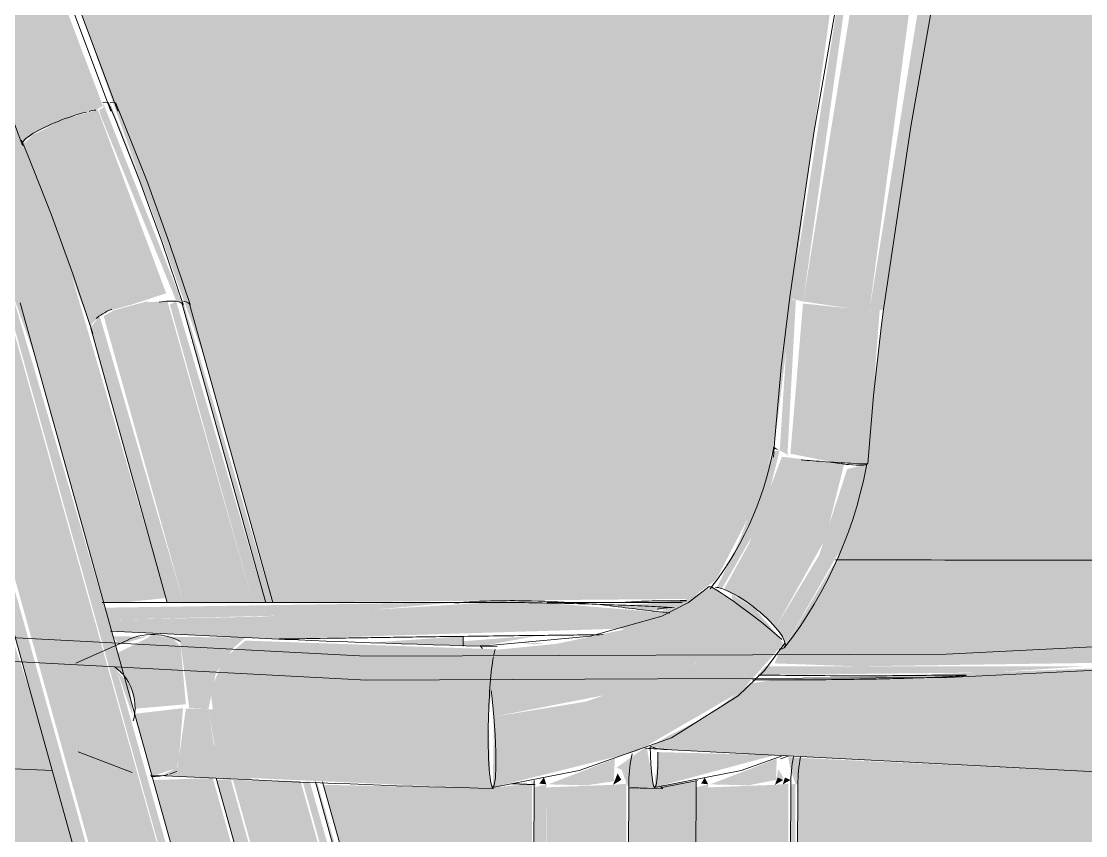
# Model space of a CAD drawing. Header units: inches. Extents: x 20426 to 92531, y -195 to 750.
# Drawn here: x 28156.11 to 28167.36, y 15.09 to 23.69 of the extents above; entities that cross this region are included whole.
import ezdxf

# ---------------------------------------------------------------- set-up
doc = ezdxf.new("R2010")
doc.units = ezdxf.units.IN
doc.header["$MEASUREMENT"] = 0
doc.layers.add('A-DOOR', color=31, linetype='Continuous', lineweight=13)
doc.layers.add('I-FURN', color=30, linetype='Continuous', lineweight=9)

# ---------------------------------------------------------------- blocks, each defined once
blk = doc.blocks.new('HermanMiller_Collection_Air-Chair_SideChair_Arms - Arms-460524-Elevation - South')
at = {"layer": 'I-FURN'}
for points in [[(26214.57, 20.693), (26213.723, 22.835), (26213.731, 22.779), (26214.55, 20.719), (26214.566, 20.699)], [(26220.753, 15.624), (26220.841, 15.701), (26220.788, 15.789), (26220.754, 15.629)], [(26219.479, 15.597), (26219.468, 15.681), (26219.479, 15.597)], [(26220.838, 15.629), (26220.916, 15.675), (26220.859, 15.701), (26220.838, 15.636)], [(26220.852, 2), (26220.927, 2), (26220.97, 15.636), (26220.919, 15.624), (26220.872, 6.068)]]:
    blk.add_hatch(color=256, dxfattribs=at).paths.add_polyline_path(points, flags=0)
h = blk.add_hatch(color=256, dxfattribs=at)
h.paths.add_polyline_path([(26219.707, 2), (26219.775, 2), (26219.15, 4.143), (26219.207, 3.767), (26219.703, 2)], flags=0)
h.paths.add_polyline_path([(26218.169, 7.494), (26218.132, 7.898), (26215.911, 15.654), (26215.903, 15.624), (26218.141, 7.593)], flags=0)
h.paths.add_polyline_path([(26215.366, 17.55), (26215.441, 17.55), (26214.495, 20.734), (26214.49, 20.693), (26215.366, 17.55)], flags=0)
for p, q in [((26213.806, 22.742), (26213.326, 24.026)), ((26215.442, 17.549), (26214.559, 20.719)), ((26220.904, 15.93), (26220.811, 15.897)), ((26218.17, 7.763), (26215.97, 15.657)), ((26219.934, 15.671), (26219.556, 15.597)), ((26220.928, 2), (26220.996, 15.645))]:
    blk.add_line(p, q, dxfattribs=at)
at = {"layer": 'I-FURN', "flags": 128}
for points in [[(26214.569, 20.698), (26214.349, 21.355), (26214.11, 22.009), (26213.852, 22.66), (26213.783, 22.826)], [(26221.024, 15.918), (26221.017, 15.882), (26221.011, 15.846), (26221.006, 15.809), (26221.002, 15.772), (26220.999, 15.734), (26220.997, 15.696), (26220.996, 15.658), (26220.996, 15.645)], [(26217.971, 15.635), (26218.048, 15.633), (26218.209, 15.627)], [(26219.227, 15.594), (26219.403, 15.589), (26219.563, 15.585)]]:
    blk.add_lwpolyline(points, dxfattribs=at)
at = {"layer": 'I-FURN'}
for centre, major_axis, ratio, start_param, end_param in [((26213.323, 22.632), (0.461, 0.194), 0.144221, 6.220526, 6.744124), ((26214.093, 20.546), (0.476, 0.152), 0.239355, 6.237561, 6.76116), ((26219.584, 16.334), (0.02, 0.75), 0.096081, 2.904588, 3.166388)]:
    blk.add_ellipse(centre, major_axis=major_axis, ratio=ratio, start_param=start_param, end_param=end_param, dxfattribs=at)
blk.add_open_spline([(26219.819, 17.57), (26219.796, 17.57), (26219.773, 17.57), (26219.75, 17.57)], degree=3, dxfattribs=at)
blk = doc.blocks.new('HermanMiller_Collection_Air-Chair_SideChair_Arms - Arms-V17-Elevation - South')
at = {"layer": 'I-FURN'}
for points in [[(26212.911, 22.509), (26213.356, 22.7), (26213.573, 22.757), (26213.094, 24.038), (26212.603, 23.88), (26212.431, 23.793), (26212.649, 23.209)], [(26213.574, 22.754), (26213.647, 22.799), (26213.175, 24.046), (26213.101, 24.019), (26213.573, 22.757)], [(26212.793, 22.393), (26212.864, 22.477), (26212.911, 22.509), (26212.431, 23.793), (26212.313, 23.679), (26212.783, 22.42)], [(26213.648, 20.59), (26213.702, 20.63), (26213.953, 20.699), (26214.316, 20.818), (26213.594, 22.757), (26213.263, 22.669), (26212.939, 22.507), (26213.644, 20.602)], [(26214.495, 20.693), (26213.647, 22.835), (26213.654, 22.782), (26213.609, 22.758), (26213.618, 22.71), (26214.423, 20.734), (26214.491, 20.699)], [(26213.519, 20.456), (26213.536, 20.502), (26213.643, 20.604), (26212.935, 22.517), (26212.804, 22.393), (26213.518, 20.458)], [(26212.838, 22.448), (26213.035, 22.57), (26212.841, 22.459)], [(26219.463, 17.46), (26219.678, 17.495), (26219.778, 17.534), (26219.755, 17.57), (26219.061, 17.51), (26219.43, 17.464)], [(26219.492, 15.6), (26220.75, 15.938), (26219.514, 15.97), (26219.49, 15.602)], [(26220.473, 15.619), (26220.763, 15.675), (26220.772, 15.901), (26220.068, 15.629), (26220.444, 15.619)], [(26219.49, 15.585), (26219.497, 15.697), (26219.482, 15.748), (26219.485, 15.607)], [(26220.047, 15.63), (26220.009, 15.701), (26219.973, 15.637)], [(26220.753, 15.624), (26220.84, 15.675), (26220.783, 15.701), (26220.755, 15.629)], [(26219.853, 2), (26219.979, 2), (26220.047, 15.63), (26219.921, 15.597), (26219.874, 6.068)], [(26220.437, 2), (26220.685, 2), (26220.753, 15.624), (26220.046, 15.597), (26220.037, 2), (26220.324, 2)], [(26220.685, 2), (26220.852, 2), (26220.895, 15.636), (26220.753, 15.624), (26220.705, 6.068)]]:
    blk.add_hatch(color=256, dxfattribs=at).paths.add_polyline_path(points, flags=0)
h = blk.add_hatch(color=256, dxfattribs=at)
h.paths.add_polyline_path([(26219.26, 2), (26219.566, 2), (26219.147, 3.504), (26219.183, 2), (26219.207, 2)], flags=0)
h.paths.add_polyline_path([(26218.154, 4.439), (26218.132, 7.148), (26215.736, 15.664), (26215.022, 15.675), (26218.141, 4.483)], flags=0)
h.paths.add_polyline_path([(26214.499, 17.55), (26215.232, 17.55), (26214.329, 20.734), (26214.122, 20.724), (26214.115, 20.733), (26213.75, 20.635), (26213.74, 20.625), (26213.655, 20.578), (26214.499, 17.55)], flags=0)
h = blk.add_hatch(color=256, dxfattribs=at)
h.paths.add_polyline_path([(26219.566, 2), (26219.7, 2), (26219.149, 3.879), (26219.183, 3.376), (26219.207, 3.289)], flags=0)
h.paths.add_polyline_path([(26218.166, 7.023), (26218.132, 7.627), (26215.834, 15.658), (26215.76, 15.655), (26218.141, 7.114)], flags=0)
h.paths.add_polyline_path([(26215.232, 17.55), (26215.366, 17.55), (26214.422, 20.734), (26214.355, 20.699), (26215.232, 17.55)], flags=0)
h = blk.add_hatch(color=256, dxfattribs=at)
h.paths.add_polyline_path([(26218.151, 3.841), (26218.111, 4.592), (26214.998, 15.686), (26214.852, 15.675), (26218.141, 3.875)], flags=0)
h.paths.add_polyline_path([(26214.329, 17.55), (26214.499, 17.55), (26213.613, 20.578), (26213.518, 20.458), (26214.329, 17.55)], flags=0)
h = blk.add_hatch(color=256, dxfattribs=at)
h.paths.add_polyline_path([(26218.927, 17.518), (26219.061, 17.552), (26218.903, 17.519)], flags=0)
h.paths.add_polyline_path([(26212.617, 17.549), (26212.617, 17.55), (26212.318, 17.549)], flags=0)
h = blk.add_hatch(color=256, dxfattribs=at)
h.paths.add_polyline_path([(26219.49, 15.585), (26219.453, 15.701), (26219.396, 16.031), (26219.08, 15.807), (26219.133, 15.781), (26219.183, 15.636), (26219.207, 15.596)], flags=0)
h.paths.add_polyline_path([(26218.209, 15.634), (26218.169, 15.673), (26218.184, 15.635)], flags=0)
for p, q in [((26213.73, 22.742), (26213.25, 24.026)), ((26212.313, 23.677), (26212.793, 22.392)), ((26215.368, 17.546), (26214.483, 20.719)), ((26213.52, 20.451), (26214.328, 17.55)), ((26219.357, 17.552), (26218.343, 17.552)), ((26214.845, 15.696), (26218.151, 3.837)), ((26218.169, 7.497), (26215.895, 15.655)), ((26219.92, 15.65), (26219.853, 2)), ((26219.92, 15.671), (26219.92, 15.65)), ((26220.853, 2), (26220.92, 15.645))]:
    blk.add_line(p, q, dxfattribs=at)
at = {"layer": 'I-FURN', "flags": 128}
for points in [[(26214.494, 20.698), (26214.274, 21.355), (26214.035, 22.009), (26213.777, 22.66), (26213.708, 22.826)], [(26213.541, 20.394), (26213.33, 21.025), (26213.1, 21.653), (26212.852, 22.279), (26212.786, 22.438)], [(26219.773, 17.55), (26219.729, 17.55), (26219.686, 17.551), (26219.644, 17.551), (26219.603, 17.552), (26219.563, 17.552), (26219.524, 17.552), (26219.486, 17.552), (26219.45, 17.552), (26219.414, 17.552), (26219.38, 17.552), (26219.355, 17.552)], [(26219.48, 15.597), (26219.497, 15.622), (26219.509, 15.697), (26219.515, 15.816), (26219.514, 15.97)], [(26220.838, 15.933), (26220.396, 15.777), (26219.48, 15.597)], [(26220.948, 15.918), (26220.941, 15.882), (26220.935, 15.846), (26220.93, 15.809), (26220.926, 15.772), (26220.923, 15.734), (26220.921, 15.696), (26220.92, 15.658), (26220.92, 15.645)], [(26217.972, 15.633), (26218.134, 15.627), (26218.218, 15.624)], [(26219.207, 15.592), (26219.327, 15.589), (26219.488, 15.585)]]:
    blk.add_lwpolyline(points, dxfattribs=at)
at = {"layer": 'I-FURN'}
for centre, major_axis, ratio, start_param, end_param in [((26213.262, 22.567), (0.468, 0.175), 0.191458, 0.773364, 0.96478), ((26213.247, 22.632), (0.461, 0.194), 0.144221, 6.220526, 6.744124), ((26213.262, 22.567), (0.468, 0.175), 0.191458, 1.035163, 2.34416), ((26213.262, 22.567), (0.468, 0.175), 0.191458, 2.34416, 3.129558), ((26213.262, 22.567), (0.468, 0.175), 0.191458, 3.141593, 3.391358), ((26214.017, 20.546), (0.476, 0.152), 0.239355, 0.740351, 1.000511), ((26214.017, 20.546), (0.476, 0.152), 0.239355, 0.483554, 0.739774), ((26214.017, 20.546), (0.476, 0.152), 0.239355, 6.237561, 6.76116), ((26214.001, 20.585), (0.482, 0.134), 0.301377, 2.319528, 2.568633), ((26214.001, 20.585), (0.482, 0.134), 0.301377, 2.051225, 2.306833), ((26219.508, 16.334), (0.02, 0.75), 0.096081, 1.994063, 3.166388)]:
    blk.add_ellipse(centre, major_axis=major_axis, ratio=ratio, start_param=start_param, end_param=end_param, dxfattribs=at)
blk.add_open_spline([(26219.816, 17.569), (26219.795, 17.569), (26219.654, 17.571), (26219.405, 17.568), (26219.219, 17.557), (26219.143, 17.55)], degree=3, knots=[-0.4336495, -0.4336495, -0.4336495, -0.4336495, -0.4, -0.2, 0, 0, 0, 0], dxfattribs=at)
blk.add_open_spline([(26219.143, 17.55), (26219.138, 17.549), (26219.133, 17.549), (26219.128, 17.549)], degree=3, dxfattribs=at)
blk = doc.blocks.new('opening - opening-915839-Elevation - South')
at = {"layer": 'A-DOOR'}
h = blk.add_hatch(color=256, dxfattribs=at)
h.paths.add_polyline_path([(25989.89, 2), (26016.078, 2), (26016.078, 45.518), (25989.89, 45.518), (25989.89, 20.133)], flags=0)
h.paths.add_polyline_path([(26260.166, 2), (26261.39, 2), (26261.39, 45.518), (26235.203, 45.518), (26235.203, 2), (26242.887, 2)], flags=0)
h.paths.add_polyline_path([(26139.213, 2), (26160.828, 2), (26160.828, 45.518), (26127.64, 45.518), (26127.64, 5.181), (26128.684, 2), (26129.34, 2)], flags=0)
h.paths.add_polyline_path([(26090.453, 2), (26093.176, 2), (26093.176, 28.5), (26090.471, 28.5), (26090.453, 10.757)], flags=0)
h.paths.add_polyline_path([(26097.419, 2), (26102.362, 2), (26103.181, 15.676), (26103.379, 16.429), (26103.691, 16.906), (26103.746, 17.034), (26103.842, 17.184), (26103.9, 17.236), (26104.143, 17.47), (26104.749, 17.496), (26104.78, 17.552), (26105.018, 17.552), (26109.318, 17.59), (26108.319, 20.996), (26107.168, 24.236), (26107.164, 25.019), (26107.242, 25.428), (26107.487, 26.039), (26108.147, 26.648), (26108.901, 26.933), (26112.457, 27.611), (26115.958, 28.062), (26118.629, 28.266), (26122.331, 28.346), (26123.64, 28.338), (26123.64, 45.518), (26090.453, 45.518), (26090.453, 30), (26120.753, 30), (26120.753, 28.75), (26102.505, 28.75), (26102.505, 28.5), (26100.215, 28.5), (26100.215, 28.75), (26100.123, 28.75), (26100.123, 28.5), (26097.419, 28.5), (26097.419, 10.757)], flags=0)
h.paths.add_polyline_path([(26104.153, 2), (26113.664, 2), (26109.824, 15.775), (26104.236, 16.092), (26104.172, 16.084), (26104.131, 15.978), (26104.129, 15.848), (26104.153, 15.619), (26103.362, 2), (26104.143, 2)], flags=0)
h.paths.add_polyline_path([(26182.41, 2), (26190.521, 2), (26189.757, 15.848), (26189.723, 15.957), (26185.846, 15.775), (26182.006, 2)], flags=0)
h.paths.add_polyline_path([(26167.947, 26.785), (26167.81, 26.953), (26167.913, 26.821)], flags=0)
h.paths.add_polyline_path([(26162.828, 2), (26165.199, 2), (26169.698, 15.836), (26169.522, 16.124), (26169.513, 16.512), (26169.807, 16.941), (26169.992, 17.162), (26170.049, 17.159), (26170.113, 17.318), (26170.111, 17.377), (26170.084, 17.52), (26170.153, 17.746), (26170.23, 18.263), (26170.248, 18.406), (26170.124, 20.747), (26169.719, 24.299), (26169.439, 25.346), (26169.215, 25.854), (26168.854, 26.418), (26168.741, 26.493), (26167.794, 26.882), (26167.639, 27.034), (26167.362, 27.37), (26167.326, 27.627), (26167.457, 27.741), (26167.404, 27.798), (26167.817, 28.121), (26168.304, 28.253), (26170.997, 28.337), (26174.228, 28.337), (26177.765, 28.234), (26181.128, 27.895), (26183.651, 27.539), (26186.43, 27.025), (26187.118, 26.833), (26187.71, 26.533), (26187.843, 26.394), (26188.042, 26.204), (26188.362, 25.644), (26188.514, 24.96), (26188.514, 24.589), (26188.438, 24.016), (26188.004, 22.733), (26187.02, 19.985), (26186.341, 17.55), (26190.921, 17.537), (26190.972, 17.489), (26191.666, 17.352), (26191.915, 17.062), (26192.041, 16.843), (26192.193, 16.615), (26192.43, 16.145), (26192.438, 15.944), (26192.527, 15.445), (26193.348, 2), (26196.464, 2), (26196.464, 28.5), (26191.378, 28.5), (26191.378, 28.75), (26173.129, 28.75), (26173.129, 30), (26197.015, 30), (26197.015, 45.518), (26162.828, 45.518), (26162.828, 10.169)], flags=0)
h.paths.add_polyline_path([(26166.248, 2), (26166.91, 2), (26171.345, 15.688), (26170.716, 15.615), (26166.254, 2.019)], flags=0)
h.paths.add_polyline_path([(26180.888, 2), (26180.895, 2), (26184.665, 15.72), (26184.031, 15.675), (26180.806, 4.107), (26180.847, 2)], flags=0)
h.paths.add_polyline_path([(26179.183, 2), (26179.733, 3.974), (26179.618, 15.594), (26179.269, 15.622), (26178.962, 15.622), (26179.06, 2), (26179.176, 2)], flags=0)
h.paths.add_polyline_path([(26173.755, 2), (26178.031, 2), (26177.988, 15.636), (26178.042, 15.675), (26178.099, 15.701), (26177.951, 15.925), (26172.504, 15.615), (26168.036, 2), (26173.679, 2)], flags=0)
h.paths.add_polyline_path([(26219.782, 2), (26219.853, 2), (26219.919, 15.666), (26219.34, 15.591), (26219.207, 15.585), (26219.207, 4.038), (26219.775, 2)], flags=0)
h.paths.add_polyline_path([(26217.995, 2), (26218.142, 2), (26218.111, 3.983), (26214.809, 15.695), (26214.177, 15.675), (26217.988, 2)], flags=0)
h.paths.add_polyline_path([(26220.97, 2), (26230.922, 2), (26226.373, 15.675), (26226.213, 15.658), (26224.454, 15.745), (26220.891, 15.915), (26220.921, 15.776), (26220.97, 15.636), (26220.995, 15.629), (26220.927, 2)], flags=0)
h.paths.add_polyline_path([(26216.952, 2), (26213.112, 15.775), (26209.185, 15.904), (26209.186, 15.7), (26209.228, 15.619), (26208.437, 2), (26212.752, 2)], flags=0)
h.paths.add_polyline_path([(26232.063, 2), (26232.628, 2.019), (26228.086, 15.675), (26227.797, 15.668), (26227.491, 15.658), (26231.972, 2)], flags=0)
h.paths.add_polyline_path([(26123.64, 2), (26123.64, 14.17), (26123.15, 15.663), (26122.925, 15.658), (26121.166, 15.745), (26116.002, 15.975), (26115.805, 15.867), (26115.845, 15.776), (26115.895, 15.636), (26115.919, 15.643), (26115.895, 2), (26122.515, 2)], flags=0)
h.paths.add_polyline_path([(26191.637, 2), (26192.233, 2), (26191.47, 15.846), (26191.363, 16.085), (26190.646, 15.969), (26190.74, 15.445), (26191.569, 2), (26191.612, 2)], flags=0)
h.paths.add_polyline_path([(26206.65, 2), (26207.362, 2), (26208.222, 15.893), (26208.199, 16.009), (26207.513, 16.104), (26207.46, 16.084), (26207.418, 15.973), (26207.403, 15.733), (26207.441, 15.619), (26206.718, 3.184)], flags=0)
h.paths.add_polyline_path([(26114.844, 2), (26114.853, 2), (26114.892, 15.675), (26114.436, 15.587), (26110.888, 15.675), (26114.707, 2), (26114.823, 2)], flags=0)
h.paths.add_polyline_path([(26205.65, 2), (26206.469, 15.676), (26206.668, 16.429), (26206.979, 16.906), (26207.034, 17.034), (26207.13, 17.184), (26207.188, 17.236), (26207.431, 17.47), (26208.037, 17.496), (26208.068, 17.552), (26208.329, 17.552), (26212.606, 17.59), (26211.607, 20.996), (26210.456, 24.236), (26210.453, 25.019), (26210.531, 25.428), (26210.775, 26.039), (26211.435, 26.648), (26212.189, 26.933), (26215.81, 27.62), (26219.618, 28.096), (26221.917, 28.266), (26225.795, 28.343), (26230.857, 28.213), (26231.157, 28.117), (26231.376, 28.001), (26231.633, 27.56), (26231.595, 27.37), (26231.354, 27.076), (26231.062, 26.817), (26230.79, 26.699), (26230.056, 26.362), (26229.862, 26.075), (26229.501, 25.296), (26229.302, 24.593), (26229.145, 23.599), (26228.827, 20.672), (26228.748, 18.094), (26228.874, 17.52), (26228.874, 17.456), (26228.874, 17.287), (26228.931, 17.285), (26229.071, 16.992), (26229.26, 16.853), (26229.445, 16.512), (26229.382, 16.035), (26229.235, 15.793), (26233.203, 3.697), (26233.203, 45.518), (26199.015, 45.518), (26199.015, 30), (26225.753, 30), (26225.711, 28.75), (26207.505, 28.75), (26207.505, 28.5), (26202.419, 28.5), (26202.419, 2), (26205.615, 2)], flags=0)
h.paths.add_polyline_path([(26180.788, 7.76), (26182.988, 15.652), (26180.931, 15.632), (26180.749, 15.622), (26180.774, 10.592)], flags=0)
h.paths.add_polyline_path([(26218.17, 7.76), (26218.184, 15.635), (26217.786, 15.597), (26217.732, 15.587), (26215.978, 15.624), (26218.141, 7.863)], flags=0)
h.paths.add_polyline_path([(26114.479, 15.597), (26114.469, 15.677), (26114.479, 15.597)], flags=0)
h.paths.add_polyline_path([(26207.329, 15.978), (26207.451, 16.104), (26207.389, 16.071), (26207.332, 15.982)], flags=0)
h.paths.add_polyline_path([(26104.041, 15.978), (26104.163, 16.104), (26104.101, 16.071), (26104.044, 15.982)], flags=0)
h.paths.add_polyline_path([(26108.456, 25.705), (26108.359, 25.705), (26108.422, 25.686)], flags=0)
h.paths.add_polyline_path([(26116.175, 17.46), (26116.39, 17.495), (26116.448, 17.496), (26116.678, 17.647), (26116.842, 17.789), (26117.279, 18.633), (26117.465, 19.251), (26117.773, 21.787), (26118.311, 25.72), (26118.231, 26.257), (26118.238, 26.437), (26117.908, 27.027), (26117.689, 27.223), (26115.859, 27.052), (26112.16, 26.556), (26109.48, 26.061), (26108.841, 25.884), (26108.36, 25.592), (26108.158, 25.299), (26108.187, 25.296), (26108.109, 24.999), (26108.094, 24.566), (26108.043, 24.539), (26108.031, 24.409), (26108.114, 24.26), (26108.233, 24.038), (26108.266, 23.984), (26109.646, 20.133), (26110.366, 17.549), (26115.854, 17.5), (26116.142, 17.464)], flags=0)
h.paths.add_polyline_path([(26211.745, 25.705), (26211.647, 25.705), (26211.71, 25.686)], flags=0)
h.paths.add_polyline_path([(26213.845, 17.549), (26214.316, 17.598), (26213.319, 20.996), (26212.168, 24.236), (26212.164, 25.019), (26212.242, 25.428), (26212.339, 25.912), (26211.725, 25.682), (26211.446, 25.299), (26211.475, 25.296), (26211.398, 24.999), (26211.382, 24.566), (26211.331, 24.539), (26211.319, 24.409), (26211.395, 24.283), (26211.521, 24.038), (26211.554, 23.984), (26212.934, 20.133), (26213.654, 17.549), (26213.821, 17.549)], flags=0)
h.paths.add_polyline_path([(26187.519, 24.797), (26187.465, 24.821), (26187.508, 24.821)], flags=0)
h.paths.add_polyline_path([(26185.113, 17.549), (26185.229, 17.55), (26186.366, 21.414), (26187.366, 24.042), (26187.423, 24.057), (26187.497, 24.518), (26187.48, 25.03), (26187.528, 25.02), (26187.469, 25.163), (26187.441, 25.3), (26187.437, 25.355), (26187.053, 25.745), (26186.64, 25.879), (26186.465, 25.919), (26186.64, 25.428), (26186.718, 25.019), (26186.727, 24.589), (26186.651, 24.016), (26186.217, 22.733), (26185.234, 19.993), (26184.57, 17.55), (26184.999, 17.549)], flags=0)
h.paths.add_polyline_path([(26213.456, 25.705), (26213.36, 25.654), (26213.449, 25.701)], flags=0)
h.paths.add_polyline_path([(26213.532, 25.705), (26213.435, 25.68), (26213.531, 25.704)], flags=0)
h.paths.add_polyline_path([(26215.441, 17.55), (26219.856, 17.589), (26220.13, 17.789), (26220.567, 18.633), (26220.753, 19.251), (26221.071, 21.858), (26221.599, 25.72), (26221.519, 26.257), (26221.526, 26.437), (26221.202, 27.021), (26221.09, 27.071), (26217.16, 26.544), (26214.556, 26.061), (26213.457, 25.616), (26213.258, 25.296), (26213.258, 25.286), (26213.185, 24.999), (26213.169, 24.566), (26213.114, 24.551), (26213.106, 24.409), (26213.177, 24.303), (26213.309, 24.038), (26213.356, 23.945), (26214.721, 20.133), (26215.441, 17.552)], flags=0)
h.paths.add_polyline_path([(26185.807, 24.797), (26185.753, 24.821), (26185.796, 24.821)], flags=0)
h.paths.add_polyline_path([(26183.49, 17.55), (26183.517, 17.55), (26184.639, 21.374), (26185.654, 24.042), (26185.708, 24.046), (26185.785, 24.518), (26185.768, 25.03), (26185.816, 25.02), (26185.757, 25.163), (26185.725, 25.299), (26185.725, 25.355), (26185.341, 25.745), (26184.648, 26.013), (26183.905, 26.172), (26182.41, 26.444), (26179.201, 26.911), (26177.792, 27.03), (26177.585, 26.738), (26177.496, 26.451), (26177.368, 25.867), (26177.359, 24.991), (26178.404, 18.591), (26178.6, 18.172), (26178.929, 17.681), (26179.229, 17.569), (26183.388, 17.55)], flags=0)
h.paths.add_polyline_path([(26169.763, 24.313), (26169.765, 24.324), (26169.761, 24.324)], flags=0)
h.paths.add_polyline_path([(26177.368, 24.485), (26177.369, 24.485), (26177.359, 24.544)], flags=0)
h.paths.add_polyline_path([(26213.195, 24.63), (26213.187, 24.876), (26213.204, 24.808), (26213.2, 24.732)], flags=0)
h.paths.add_polyline_path([(26108.12, 24.63), (26108.088, 24.825), (26108.128, 24.808), (26108.125, 24.732)], flags=0)
h.paths.add_polyline_path([(26211.408, 24.63), (26211.376, 24.825), (26211.417, 24.821), (26211.413, 24.732)], flags=0)
h.paths.add_polyline_path([(26167.896, 27.078), (26168.082, 27.181), (26168.016, 27.211), (26168.02, 27.165), (26167.904, 27.084)], flags=0)
h.paths.add_polyline_path([(26167.766, 27.076), (26167.891, 27.127), (26167.837, 27.139), (26167.769, 27.078)], flags=0)
h.paths.add_polyline_path([(26199.015, 48.555), (26233.203, 48.555), (26233.203, 93.768), (26199.015, 93.768), (26199.015, 57.638)], flags=0)
h.paths.add_polyline_path([(26121.934, 48.555), (26123.64, 48.555), (26123.64, 93.768), (26090.453, 93.768), (26090.453, 48.555)], flags=0)
h.paths.add_polyline_path([(26197.015, 48.555), (26197.015, 93.768), (26162.828, 93.768), (26162.828, 48.555), (26191.05, 48.555)], flags=0)
h.paths.add_polyline_path([(26127.64, 48.555), (26160.828, 48.555), (26160.828, 93.768), (26127.64, 93.768), (26127.64, 57.638)], flags=0)
h.paths.add_polyline_path([(26261.39, 48.555), (26261.39, 93.768), (26235.203, 93.768), (26235.203, 48.555), (26260.166, 48.555)], flags=0)
h.paths.add_polyline_path([(26016.078, 48.555), (26016.078, 93.768), (25989.89, 93.768), (25989.89, 48.555)], flags=0)
h.paths.add_polyline_path([(26156.492, 98), (26160.828, 98), (26160.828, 99.098), (26128.015, 99.098), (26128.015, 98)], flags=0)
h.paths.add_polyline_path([(26235.85, 98), (26261.39, 98), (26261.39, 129.271), (26259.783, 134), (26235.203, 134), (26235.203, 119.043), (26235.436, 119.043), (26237.535, 118.584), (26239.472, 117.699), (26241.323, 116.282), (26241.624, 115.971), (26242.728, 114.61), (26243.629, 112.925), (26244.198, 111.049), (26244.39, 109.098), (26244.171, 107.017), (26243.419, 104.846), (26242.37, 103.097), (26240.921, 101.55), (26239.304, 100.399), (26237.48, 99.587), (26235.203, 99.077), (26235.203, 98), (26235.436, 98)], flags=0)
h.paths.add_polyline_path([(26162.828, 98), (26197.015, 98), (26197.015, 99.098), (26162.828, 99.098)], flags=0)
h.paths.add_polyline_path([(26233.203, 98), (26233.203, 99.098), (26199.015, 99.098), (26199.015, 98), (26232.745, 98)], flags=0)
h.paths.add_polyline_path([(26216.968, 119.098), (26233.203, 119.098), (26233.203, 134), (26199.015, 134), (26199.015, 119.098), (26215.297, 119.098)], flags=0)
h.paths.add_polyline_path([(26162.828, 119.098), (26197.015, 119.098), (26197.015, 134), (26162.828, 134), (26162.828, 132.649)], flags=0)
h.paths.add_polyline_path([(26160.828, 119.098), (26160.828, 134), (26128.015, 134), (26128.015, 119.098), (26156.492, 119.098)], flags=0)
blk = doc.blocks.new('HermanMiller_Collection_Air-Chair_SideChair_Arms - Arms-V40-Elevation - South')
at = {"layer": 'I-FURN'}
for points in [[(26223.689, 17.999), (26226.096, 18.008), (26226.034, 18.602), (26226.075, 20.133), (26226.254, 22.306), (26226.52, 24.408), (26226.528, 24.408), (26226.758, 25.379), (26227.006, 25.993), (26227.347, 26.551), (26227.815, 27.187), (26227.92, 27.306), (26226.409, 27.349), (26223.646, 27.334), (26222.204, 27.229), (26222.392, 26.788), (26222.604, 25.936), (26222.581, 24.873), (26222.393, 23.739), (26221.899, 20.635), (26221.687, 19.016), (26221.706, 18.961), (26221.403, 18.003), (26223.448, 17.999)], [(26221.051, 20.731), (26221.572, 24.439), (26221.51, 24.485), (26220.925, 20.767), (26220.974, 20.75)], [(26221.752, 20.637), (26222.223, 24.18), (26221.644, 24.329), (26221.634, 24.327), (26221.051, 20.731), (26221.657, 20.643)], [(26221.832, 20.635), (26221.9, 20.647), (26222.475, 24.202), (26222.413, 24.155), (26222.321, 24.155), (26221.752, 20.637), (26221.817, 20.635)], [(26217.314, 2), (26217.855, 2), (26212.617, 20.734), (26211.936, 20.602), (26214.681, 10.757), (26217.121, 2), (26217.217, 2)], [(26217.987, 2), (26217.988, 2), (26213.797, 16.829), (26213.822, 16.923), (26213.751, 17.203), (26212.71, 20.734), (26212.643, 20.699), (26217.855, 2), (26217.969, 2)], [(26220.884, 19.093), (26220.974, 20.75), (26220.906, 20.75), (26220.803, 19.16), (26220.875, 19.118)], [(26221.587, 19.02), (26221.752, 20.637), (26221.049, 20.71), (26220.916, 19.123), (26221.363, 19.033), (26221.529, 19.023)], [(26216.959, 2), (26217.121, 2), (26211.901, 20.578), (26211.806, 20.458), (26216.957, 2)], [(26220.193, 17.697), (26220.626, 18.452), (26220.803, 19.16), (26220.731, 19.142), (26220.378, 18.205), (26220.138, 17.708)], [(26220.759, 17.287), (26221.288, 18.228), (26221.484, 19.014), (26220.826, 19.091), (26220.479, 18.172), (26220.212, 17.688), (26220.508, 17.516), (26220.748, 17.299)], [(26221.687, 19.002), (26221.587, 19.02), (26221.667, 19.003)], [(26220.862, 17.095), (26221.435, 18.094), (26221.706, 18.961), (26221.687, 19.002), (26221.517, 18.961), (26221.22, 18.051), (26220.759, 17.287), (26220.853, 17.144)], [(26220.808, 17.176), (26220.528, 17.498), (26220.296, 17.633), (26220.303, 17.57), (26220.779, 17.203)], [(26217.781, 15.6), (26219.29, 15.975), (26220.4, 16.617), (26220.842, 17.116), (26220.772, 17.209), (26220.508, 17.42), (26219.914, 16.904), (26218.751, 16.503), (26217.78, 16.344), (26217.778, 15.612), (26217.778, 15.602)], [(26213.987, 16.428), (26214.524, 16.475), (26214.47, 17.087), (26214.369, 17.18), (26214.172, 17.203), (26213.802, 17.018), (26213.789, 16.856), (26213.839, 16.807), (26213.932, 16.68), (26213.981, 16.489)], [(26217.724, 16.318), (26217.797, 17.056), (26215.153, 17.148), (26214.923, 16.953), (26214.785, 16.617), (26214.809, 16.421), (26216.968, 16.34)], [(26217.455, 17.095), (26217.455, 17.193), (26216.46, 17.126), (26217.433, 17.096)], [(26217.639, 17.089), (26217.69, 17.096), (26218.258, 17.203), (26217.455, 17.141), (26217.455, 17.095), (26217.637, 17.089)], [(26213.963, 16.348), (26213.932, 16.68), (26213.797, 16.829), (26213.948, 16.394)], [(26224.036, 16.876), (26220.648, 16.876), (26220.574, 16.784), (26223.014, 16.811), (26223.448, 16.838)], [(26225.8, 15.675), (26225.524, 15.776), (26225.326, 16.051), (26225.261, 16.426), (26220.462, 16.676), (26220.057, 16.36), (26219.621, 16.139), (26219.441, 16.031), (26219.614, 15.997), (26225.656, 15.682)], [(26214.166, 15.714), (26214.427, 15.801), (26214.451, 15.893), (26214.494, 16.434), (26213.979, 16.374), (26213.997, 16.291), (26214.147, 15.781)], [(26218.761, 15.619), (26219.049, 15.661), (26219.06, 15.901), (26218.356, 15.629), (26218.732, 15.619)], [(26217.778, 15.585), (26217.785, 15.697), (26217.77, 15.748), (26217.773, 15.607)], [(26218.335, 15.63), (26218.31, 15.704), (26218.261, 15.637), (26218.31, 15.632)], [(26219.041, 15.624), (26219.128, 15.677), (26219.089, 15.745), (26219.043, 15.629)], [(26218.142, 2), (26218.267, 2), (26218.335, 15.63), (26218.209, 15.597), (26218.162, 6.068)], [(26218.725, 2), (26218.973, 2), (26219.041, 15.624), (26218.335, 15.597), (26218.325, 2), (26218.612, 2)], [(26218.973, 2), (26219.14, 2), (26219.183, 15.636), (26219.041, 15.624), (26218.993, 6.068)]]:
    blk.add_hatch(color=256, dxfattribs=at).paths.add_polyline_path(points, flags=0)
h = blk.add_hatch(color=256, dxfattribs=at)
h.paths.add_polyline_path([(26221.657, 19.83), (26221.587, 19.02), (26221.667, 19.016)], flags=0)
h.paths.add_polyline_path([(26221.717, 19.015), (26221.734, 19.017), (26221.86, 20.637), (26221.752, 20.635), (26221.657, 19.83), (26221.667, 19.016)], flags=0)
h = blk.add_hatch(color=256, dxfattribs=at)
h.paths.add_polyline_path([(26220.862, 17.095), (26220.774, 17.268), (26220.854, 17.106)], flags=0)
h.paths.add_polyline_path([(26221.623, 16.876), (26225.608, 16.934), (26226.144, 17.011), (26226.15, 17.264), (26226.126, 17.742), (26226.072, 18.004), (26221.399, 17.998), (26220.862, 17.095), (26220.825, 17.095), (26220.748, 16.907), (26221.288, 16.888)], flags=0)
h = blk.add_hatch(color=256, dxfattribs=at)
h.paths.add_polyline_path([(26218.332, 17.12), (26218.048, 17.127), (26218.203, 17.109)], flags=0)
h.paths.add_polyline_path([(26217.78, 16.344), (26219.186, 16.617), (26219.921, 16.91), (26220.508, 17.42), (26220.086, 17.711), (26219.128, 17.258), (26218.444, 17.114), (26217.795, 17.05), (26217.743, 16.676), (26217.771, 16.441)], flags=0)
h.paths.add_polyline_path([(26219.167, 17.3), (26219.475, 17.371), (26219.191, 17.307)], flags=0)
h = blk.add_hatch(color=256, dxfattribs=at)
h.paths.add_polyline_path([(26215.513, 17.165), (26219.207, 17.277), (26219.667, 17.437), (26218.043, 17.57), (26217.24, 17.52), (26215.314, 17.401), (26213.705, 17.368), (26213.738, 17.246), (26215.487, 17.166)], flags=0)
h.paths.add_polyline_path([(26212.688, 17.296), (26212.649, 17.367), (26210.489, 17.424), (26212.649, 17.297)], flags=0)
h = blk.add_hatch(color=256, dxfattribs=at)
h.paths.add_polyline_path([(26214.763, 16.423), (26214.84, 16.798), (26215.03, 17.073), (26215.153, 17.18), (26213.753, 17.193), (26213.819, 17.105), (26214.194, 17.212), (26214.465, 17.133), (26214.492, 16.938), (26214.515, 16.774), (26214.56, 16.433)], flags=0)
h.paths.add_polyline_path([(26212.907, 16.51), (26212.649, 17.297), (26208.306, 17.445), (26208.16, 17.329), (26208.019, 17.039), (26207.965, 16.742), (26212.649, 16.522)], flags=0)
h = blk.add_hatch(color=256, dxfattribs=at)
h.paths.add_polyline_path([(26212.327, 17.367), (26212.656, 17.412), (26212.617, 17.549), (26209.206, 17.496), (26211.863, 17.381), (26212.314, 17.368)], flags=0)
h.paths.add_polyline_path([(26213.705, 17.368), (26215.889, 17.421), (26217.386, 17.552), (26213.669, 17.496), (26213.698, 17.393)], flags=0)
h = blk.add_hatch(color=256, dxfattribs=at)
h.paths.add_polyline_path([(26225.261, 16.426), (26225.345, 16.8), (26225.345, 16.897), (26220.748, 16.733), (26220.481, 16.694), (26220.481, 16.675), (26223.448, 16.52)], flags=0)
h.paths.add_polyline_path([(26219.667, 17.437), (26219.678, 17.495), (26219.62, 17.442)], flags=0)
h = blk.add_hatch(color=256, dxfattribs=at)
h.paths.add_polyline_path([(26215.247, 15.675), (26214.998, 15.775), (26214.821, 16.048), (26214.763, 16.423), (26214.524, 16.428), (26214.438, 15.812), (26214.279, 15.726), (26214.334, 15.718), (26215.117, 15.681)], flags=0)
h.paths.add_polyline_path([(26213.112, 15.775), (26212.907, 16.51), (26207.965, 16.742), (26208.09, 16.231), (26208.166, 16.095), (26208.377, 15.997), (26212.649, 15.797)], flags=0)
h = blk.add_hatch(color=256, dxfattribs=at)
h.paths.add_polyline_path([(26217.724, 15.945), (26217.724, 15.945), (26216.968, 16.036)], flags=0)
h.paths.add_polyline_path([(26217.778, 15.585), (26217.744, 15.677), (26217.724, 16.318), (26214.763, 16.423), (26214.83, 16.031), (26214.998, 15.775), (26215.117, 15.7), (26216.968, 15.617)], flags=0)
h = blk.add_hatch(color=256, dxfattribs=at)
h.paths.add_polyline_path([(26217.797, 15.697), (26217.78, 16.223), (26217.771, 15.697)], flags=0)
h.paths.add_polyline_path([(26217.742, 15.697), (26217.744, 15.738), (26217.733, 15.781)], flags=0)
for p, q in [((26217.989, 2), (26212.771, 20.719)), ((26211.808, 20.451), (26216.951, 2)), ((26220.059, 17.711), (26220.059, 17.721)), ((26217.645, 17.552), (26213.641, 17.551)), ((26215.3, 17.173), (26213.729, 17.247)), ((26213.916, 17.157), (26213.361, 16.908)), ((26217.455, 17.089), (26217.455, 17.193)), ((26217.637, 17.091), (26217.637, 17.091)), ((26217.66, 17.066), (26217.637, 17.091)), ((26208.363, 15.997), (26213.113, 15.774)), ((26219.591, 15.998), (26225.779, 15.675)), ((26213.387, 15.972), (26213.956, 15.754)), ((26214.149, 15.726), (26215.23, 15.675)), ((26218.208, 15.65), (26218.141, 2)), ((26218.208, 15.671), (26218.208, 15.65)), ((26219.141, 2), (26219.208, 15.645))]:
    blk.add_line(p, q, dxfattribs=at)
at = {"layer": 'I-FURN', "flags": 128}
for points in [[(26221.51, 24.486), (26221.168, 22.535), (26220.909, 20.78)], [(26221.9, 20.647), (26222.189, 22.582), (26222.493, 24.299)], [(26220.909, 20.78), (26220.82, 20.034), (26220.751, 19.284), (26220.736, 19.086)], [(26221.734, 19.017), (26221.795, 19.739), (26221.876, 20.458), (26221.9, 20.647)], [(26220.742, 19.197), (26220.72, 19.09), (26220.695, 18.983), (26220.666, 18.877), (26220.635, 18.771), (26220.6, 18.667), (26220.561, 18.563), (26220.52, 18.461), (26220.475, 18.361), (26220.428, 18.262), (26220.378, 18.166), (26220.325, 18.071), (26220.269, 17.979), (26220.21, 17.889), (26220.15, 17.802), (26220.087, 17.718), (26220.068, 17.694)], [(26220.853, 17.075), (26220.937, 17.185), (26221.018, 17.298), (26221.095, 17.414), (26221.168, 17.533), (26221.238, 17.655), (26221.304, 17.779), (26221.366, 17.905), (26221.424, 18.033), (26221.479, 18.164), (26221.529, 18.296), (26221.575, 18.429), (26221.617, 18.565), (26221.655, 18.701), (26221.688, 18.838), (26221.717, 18.976), (26221.725, 19.015)], [(26220.056, 17.72), (26219.838, 17.551), (26219.557, 17.407), (26218.802, 17.196), (26217.691, 17.092), (26217.637, 17.091)], [(26220.059, 17.721), (26220.086, 17.711), (26220.138, 17.681), (26220.208, 17.636)], [(26220.212, 17.633), (26220.303, 17.57), (26220.404, 17.498), (26220.508, 17.42)], [(26219.687, 17.495), (26219.662, 17.497), (26219.636, 17.498), (26219.608, 17.5), (26219.579, 17.502), (26219.549, 17.504), (26219.518, 17.505), (26219.485, 17.507), (26219.451, 17.509), (26219.416, 17.511), (26219.379, 17.512), (26219.342, 17.514), (26219.303, 17.516), (26219.263, 17.518), (26219.222, 17.519), (26219.181, 17.521), (26219.138, 17.523), (26219.094, 17.524), (26219.05, 17.526), (26219.005, 17.527), (26218.959, 17.529), (26218.913, 17.53), (26218.866, 17.532), (26218.819, 17.533), (26218.771, 17.535), (26218.723, 17.536), (26218.675, 17.537), (26218.627, 17.539), (26218.578, 17.54), (26218.53, 17.541), (26218.481, 17.542), (26218.433, 17.543), (26218.385, 17.544), (26218.337, 17.545), (26218.29, 17.546), (26218.243, 17.547), (26218.197, 17.548), (26218.151, 17.548), (26218.106, 17.549), (26218.061, 17.55), (26218.017, 17.55), (26217.974, 17.551), (26217.932, 17.551), (26217.891, 17.552), (26217.851, 17.552), (26217.812, 17.552), (26217.774, 17.552), (26217.738, 17.552), (26217.702, 17.552), (26217.668, 17.552), (26217.643, 17.552)], [(26220.508, 17.42), (26220.609, 17.342), (26220.7, 17.27), (26220.774, 17.207), (26220.826, 17.159)], [(26210.314, 17.303), (26216.428, 16.982), (26222.562, 17.006), (26226.364, 17.195)], [(26215.3, 17.173), (26215.433, 17.167), (26215.57, 17.161), (26215.711, 17.155), (26215.857, 17.149), (26216.006, 17.143), (26216.159, 17.137), (26216.315, 17.132), (26216.475, 17.126), (26216.637, 17.12), (26216.802, 17.115), (26216.97, 17.109), (26217.139, 17.104), (26217.31, 17.098), (26217.483, 17.093), (26217.657, 17.088), (26217.817, 17.084)], [(26220.856, 17.12), (26220.641, 16.832), (26220.365, 16.565), (26219.659, 16.122), (26218.684, 15.777), (26217.768, 15.597)], [(26210.31, 17.053), (26216.438, 16.731), (26222.586, 16.757), (26226.365, 16.945)], [(26217.78, 16.344), (26217.761, 16.537), (26217.751, 16.619)], [(26217.768, 15.597), (26217.785, 15.622), (26217.797, 15.697), (26217.803, 15.816), (26217.802, 15.97), (26217.794, 16.151), (26217.78, 16.344)], [(26219.577, 15.999), (26219.56, 16), (26219.541, 16.001), (26219.519, 16.003), (26219.496, 16.004), (26219.47, 16.006), (26219.443, 16.007), (26219.414, 16.009), (26219.384, 16.01)], [(26219.244, 15.952), (26219.236, 15.918), (26219.229, 15.882), (26219.223, 15.846), (26219.218, 15.809), (26219.214, 15.772), (26219.211, 15.734), (26219.209, 15.696), (26219.208, 15.658), (26219.208, 15.645)], [(26215.23, 15.675), (26215.365, 15.669), (26215.504, 15.663), (26215.648, 15.657), (26215.796, 15.65), (26215.947, 15.644), (26216.102, 15.638), (26216.26, 15.633), (26216.422, 15.627), (26216.586, 15.621), (26216.753, 15.615), (26216.922, 15.61), (26217.093, 15.604), (26217.265, 15.599), (26217.44, 15.594), (26217.615, 15.589), (26217.776, 15.585)]]:
    blk.add_lwpolyline(points, dxfattribs=at)
at = {"layer": 'I-FURN'}
for centre, major_axis, ratio, start_param, end_param in [((26221.233, 19.106), (-0.492, 0.091), 0.107353, 6.170071, 6.69367), ((26221.235, 19.052), (-0.499, 0.035), 0.020295, 1.1461, 1.679392), ((26221.235, 19.052), (-0.499, 0.035), 0.020295, 1.693293, 2.355791), ((26221.233, 19.106), (-0.492, 0.091), 0.107353, 1.805656, 2.24308), ((26221.235, 19.052), (-0.499, 0.035), 0.020295, 2.355791, 3.141189), ((26221.233, 19.106), (-0.492, 0.091), 0.107353, 2.24308, 3.141593), ((26220.461, 17.385), (-0.393, 0.31), 0.26753, 5.651962, 5.913762), ((26220.461, 17.385), (-0.393, 0.31), 0.26753, 4.081166, 5.651962), ((26224.433, 101.858), (0, 84.69), 0.707107, 3.051747, 3.061518), ((26220.461, 17.385), (-0.393, 0.31), 0.26753, 2.772169, 4.081166), ((26214.176, 16.463), (-0.021, 0.75), 0.90616, 6.224803, 6.748402), ((26214.176, 16.463), (-0.021, 0.75), 0.90616, 5.809079, 6.224803), ((26217.796, 16.334), (0.02, 0.75), 0.096081, 0.286594, 0.488977), ((26217.796, 16.334), (0.02, 0.75), 0.096081, 0.548394, 1.595591), ((26213.534, 16.444), (-0.014, 0.5), 0.90616, 5.458165, 5.701205), ((26213.534, 16.444), (-0.014, 0.5), 0.90616, 4.654007, 5.439405), ((26213.534, 16.444), (-0.014, 0.5), 0.90616, 4.392208, 4.654007), ((26217.796, 16.334), (0.02, 0.75), 0.096081, 1.595591, 3.166388), ((26214.176, 16.463), (-0.021, 0.75), 0.90616, 3.37013, 3.48981), ((26214.176, 16.463), (-0.021, 0.75), 0.90616, 3.083211, 3.34501)]:
    blk.add_ellipse(centre, major_axis=major_axis, ratio=ratio, start_param=start_param, end_param=end_param, dxfattribs=at)
for points, knots in [([(26221.393, 18.003), (26222.168, 18), (26223.75, 17.997), (26225.287, 18.001), (26226.074, 18.004)], [-0.9052569, -0.9052569, -0.9052569, -0.9052569, -0.5, -0.0683485, -0.0683485, -0.0683485, -0.0683485]), ([(26219.061, 17.51), (26218.931, 17.527), (26218.604, 17.555), (26218.096, 17.573), (26217.693, 17.568), (26217.507, 17.557), (26217.431, 17.55)], [-1, -1, -1, -1, -0.7, -0.4, -0.2, 0, 0, 0, 0]), ([(26215.51, 17.165), (26215.533, 17.165), (26215.746, 17.168), (26216.167, 17.175), (26216.796, 17.184), (26217.234, 17.19), (26217.455, 17.193)], [-0.7807949, -0.7807949, -0.7807949, -0.7807949, -0.75, -0.5, -0.25, 0, 0, 0, 0]), ([(26217.455, 17.193), (26217.739, 17.197), (26218.233, 17.203), (26218.73, 17.208), (26218.937, 17.211)], [-1, -1, -1, -1, -0.5, -0.1419922, -0.1419922, -0.1419922, -0.1419922]), ([(26222.774, 16.781), (26222.774, 16.78), (26222.741, 16.776), (26222.603, 16.767), (26222.395, 16.758), (26222.15, 16.75), (26221.904, 16.743), (26221.765, 16.741), (26221.707, 16.74)], [-0.7499517, -0.7499517, -0.7499517, -0.7499517, -0.625, -0.5, -0.375, -0.25, -0.125, 0, 0, 0, 0]), ([(26221.707, 16.74), (26221.39, 16.735), (26220.992, 16.732), (26220.595, 16.733), (26220.515, 16.733)], [-1, -1, -1, -1, -0.5, -0.3740813, -0.3740813, -0.3740813, -0.3740813]), ([(26219.441, 16.027), (26219.452, 16.024), (26219.508, 16.006), (26219.567, 15.998), (26219.614, 15.997)], [0.8225223, 0.8225223, 0.8225223, 0.8225223, 0.8571429, 1, 1, 1, 1])]:
    blk.add_open_spline(points, degree=3, knots=knots, dxfattribs=at)
for points in [[(26217.431, 17.55), (26217.41, 17.548), (26217.389, 17.547), (26217.369, 17.545)], [(26219.651, 17.496), (26219.604, 17.497), (26219.556, 17.491), (26219.509, 17.479)], [(26220.578, 16.784), (26220.617, 16.784), (26220.653, 16.784), (26220.686, 16.783)], [(26220.686, 16.783), (26221.003, 16.779), (26221.638, 16.774), (26222.273, 16.779), (26222.591, 16.784)], [(26222.591, 16.784), (26222.649, 16.784), (26222.741, 16.785), (26222.774, 16.783), (26222.774, 16.781)]]:
    blk.add_open_spline(points, degree=3, dxfattribs=at)

msp = doc.modelspace()

# ---------------------------------------------------------------- block references
at = {"layer": 'A-DOOR'}
msp.add_blockref('opening - opening-915839-Elevation - South', (1943.324, 0), dxfattribs=at)
at = {"layer": 'I-FURN'}
for name in ['HermanMiller_Collection_Air-Chair_SideChair_Arms - Arms-V40-Elevation - South', 'HermanMiller_Collection_Air-Chair_SideChair_Arms - Arms-V17-Elevation - South', 'HermanMiller_Collection_Air-Chair_SideChair_Arms - Arms-460524-Elevation - South']:
    msp.add_blockref(name, (1943.324, 0), dxfattribs=at)

doc.saveas('drawing.dxf')
